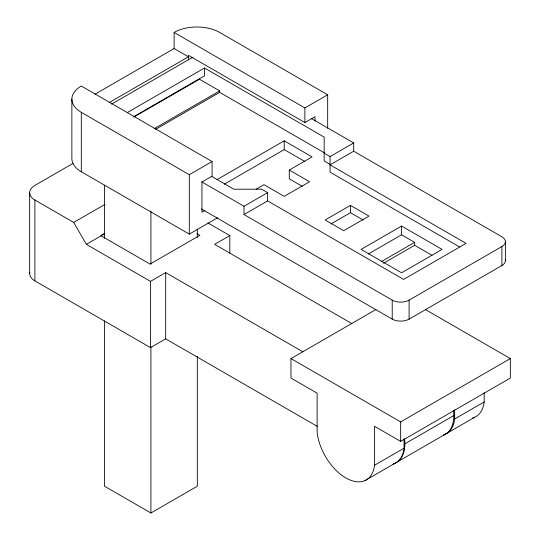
<?xml version="1.0" encoding="UTF-8"?>
<svg xmlns="http://www.w3.org/2000/svg" width="540" height="540" viewBox="0 0 540 540"><rect width="100%" height="100%" fill="white"/><g stroke="black" fill="none" stroke-linecap="round" stroke-linejoin="round"><path stroke-width="0.81" d="M95.081 94.156L174.116 48.526L188.46 56.801L109.424 102.431M111.537 104.139L190.566 58.509A11.934 6.892 0 0 1 193.037 57.416M127.319 112.563L204.491 68.006L324.155 137.093L324.155 160.967L330.062 164.376M133.866 116.573L204.491 75.803L204.491 68.006M133.9 117.045L199.429 79.211L219.679 90.902L219.679 92.367L324.25 152.739M72.846 163.499L34.898 185.409A17.901 10.334 0 0 0 34.898 200.023L34.898 280.881L150.491 347.618L165.679 338.85L317.513 426.512M154.15 128.736L219.679 90.902M155.608 129.357L219.679 92.367M34.898 200.023L73.71 222.426L105.003 204.363M212.085 161.534L81.304 86.029A32.218 18.603 0 0 0 81.304 112.334L189.304 174.69L212.085 161.534L212.085 176.148L201.96 181.994L201.96 212.2L204.876 210.512M174.116 48.526L174.116 32.447L304.891 107.953L327.672 94.797L327.672 128.284M101.432 235.163L104.321 233.496M73.71 222.426L86.366 244.35L104.74 233.739M188.46 60.089L188.46 55.343L304.891 122.567L315.016 116.721L315.016 120.913M217.006 179.644L284.222 140.832L312.066 156.911L289.285 170.06L289.285 178.828L302.306 186.347M224.309 184.194L284.222 149.6L304.925 161.555M256.142 189.196L263.972 184.673L284.222 196.364L309.535 181.751L289.285 170.06M71.867 99.184L71.867 158.612A32.218 18.603 0 0 0 81.304 171.767L189.304 234.117L217.708 217.721M201.798 181.906L243.999 206.267L267.624 192.625L267.624 200.907L403.61 279.416L466.047 243.371L330.062 164.862L353.687 151.22L501.903 236.797A11.934 6.892 0 0 1 501.903 246.537L501.903 265.538L409.097 319.12A11.934 6.892 0 0 1 392.222 319.12L201.515 209.014M324.155 153.171L330.062 156.58L353.687 142.938L353.687 151.22M243.999 206.267L243.999 214.549L267.624 200.907M86.366 244.35L150.491 281.367L165.679 272.599L302.913 351.837M229.804 253.193L229.804 235.582L214.616 244.35L351.851 323.582M350.453 205.376L325.141 219.989L343.703 230.708L369.016 216.095L350.453 205.376L350.453 212.686L330.925 223.958M401.585 226.031L361.085 249.413L401.585 272.795L442.085 249.413L401.585 226.031L401.585 234.799L368.314 254.009M381.395 261.556L414.659 242.352L414.659 245.275L383.562 263.23M404.035 439.088L404.035 448.207L374.504 465.257A40.885 23.605 60 0 1 345.816 477.927A40.885 23.605 60 0 1 317.129 432.135L317.129 393.167L290.972 378.061L290.972 358.58L375.962 309.515M243.999 214.549L392.222 300.125A11.934 6.892 0 0 0 409.097 300.125L501.903 246.537M104.51 320.942L104.51 486.209L150.917 513L197.316 486.209L197.316 356.353M290.972 358.58L400.66 421.902L510.341 358.58L510.341 378.061L400.66 441.389L374.504 426.289L374.504 465.257M404.879 443.826L453.809 415.57M443.813 434.835A40.885 23.605 60 0 0 454.653 418.979L484.184 401.936L484.184 392.81M364.945 480.614L394.477 463.57M397.643 461.74L474.626 417.292M327.672 94.797L219.679 32.447A32.218 18.603 0 0 0 174.116 32.447M311.486 118.577L353.687 142.938M459.5 246.901L330.062 172.166L330.062 156.58M401.585 234.799L414.659 242.352M414.659 245.275L431.98 255.272M350.453 212.686L363.305 220.104M267.624 192.625L261.657 189.182L233.874 189.216L211.255 176.162M425.351 309.515L510.341 358.58M207.941 222.959L229.804 235.582M196.931 233.651L199.847 235.339L150.073 264.08L100.71 235.582M505.4 241.67L505.4 260.665M454.653 409.86L454.653 418.979M409.097 300.125L409.097 319.12M400.66 421.902L400.66 441.389M392.222 300.125L392.222 319.12M304.891 107.953L304.891 122.567M284.222 140.832L284.222 149.6M197.316 229.034L197.316 237.465M189.304 174.69L189.304 234.117M165.679 272.599L165.679 338.85M150.917 211.133L150.917 264.256M150.917 346.889L150.917 513M150.491 281.367L150.491 347.618M104.51 185.186L104.51 238.309M81.304 112.334L81.304 171.767M29.66 192.713L29.66 273.578M505.217 259.47A11.934 6.892 0 0 1 501.903 265.538M484.184 401.936A40.885 23.605 60 0 1 472.675 417.987M404.035 448.207A40.885 23.605 60 0 1 393.188 464.063M34.898 280.881A17.901 10.334 0 0 1 29.815 272.228M404.575 438.838A40.885 23.605 60 0 1 393.356 463.846M453.512 410.589A40.885 23.605 60 0 1 443.596 435.139"/></g></svg>
